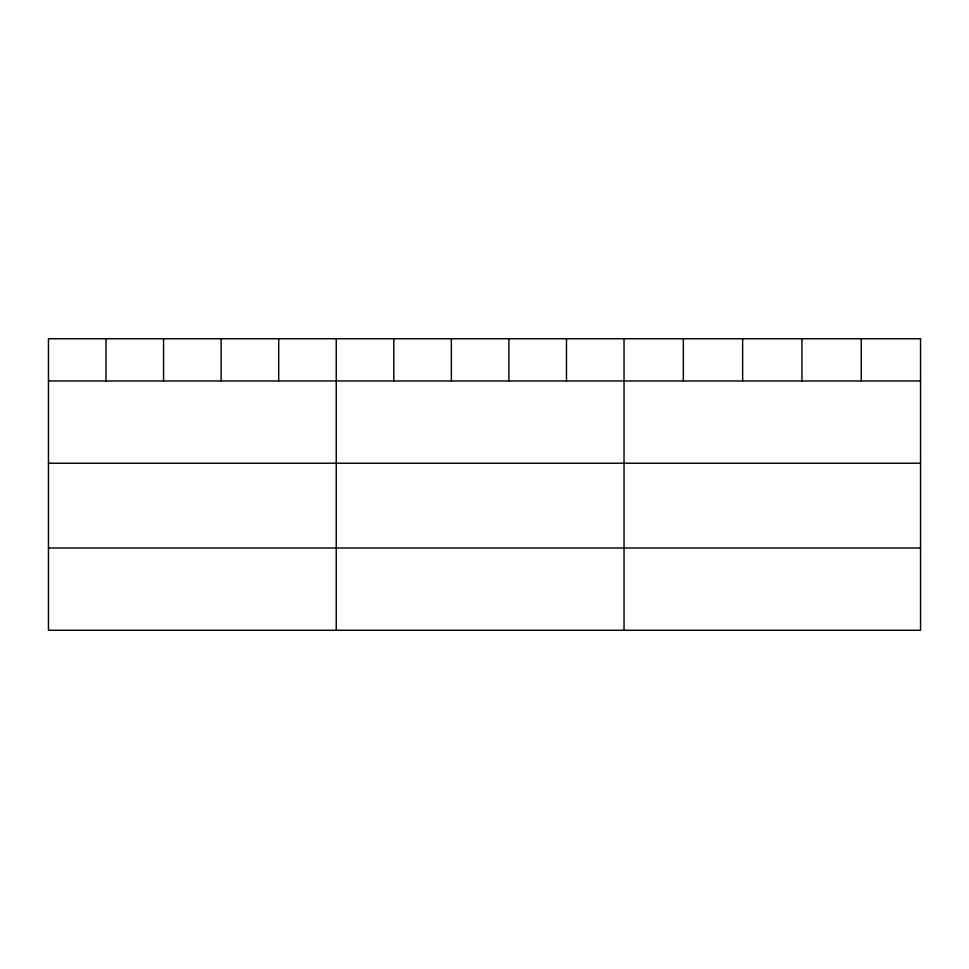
<?xml version="1.0" encoding="UTF-8"?>
<svg xmlns="http://www.w3.org/2000/svg" width="969" height="969" viewBox="0 0 969 969"><rect width="100%" height="100%" fill="white"/><g stroke="black" fill="none" stroke-linecap="round" stroke-linejoin="round"><path stroke-width="1.45" d="M48.45 380.962L920.55 380.962M48.45 463.23L920.55 463.23M48.45 547.994L920.55 547.994M861.247 338.738L861.247 380.962M801.944 338.738L801.944 380.962M742.642 338.738L742.642 380.962M683.339 338.738L683.339 380.962M624.036 338.738L624.036 630.262M566.477 338.738L566.477 380.962M508.919 338.738L508.919 380.962M451.36 338.738L451.36 380.962M393.802 338.738L393.802 380.962M336.243 338.738L336.243 630.262M278.684 338.738L278.684 380.962M221.126 338.738L221.126 380.962M163.567 338.738L163.567 380.962M106.009 338.738L106.009 380.962M920.55 338.738L48.45 338.738L48.45 630.262L920.55 630.262L920.55 338.738"/></g></svg>
